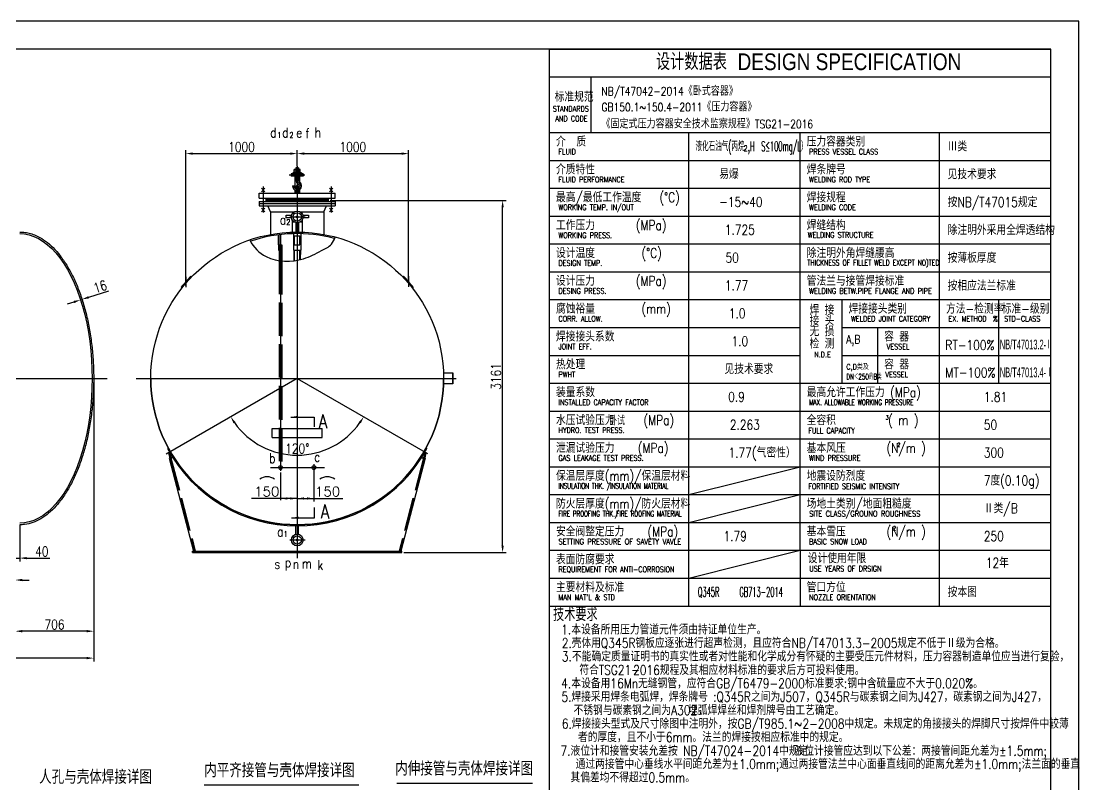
# Model space of a CAD drawing. Header units: millimetres. Extents: x -5725 to -4394, y 10788 to 11382.
# Drawn here: x -5263.6 to -4883.9, y 11108.2 to 11382.4 of the extents above; entities that cross this region are included whole.
import ezdxf
from ezdxf.lldxf.tags import DXFTag

# ---------------------------------------------------------------- set-up
doc = ezdxf.new("R2010")
doc.units = ezdxf.units.MM
doc.linetypes.add('ACAD_ISO02W100', pattern=[15, 12, -3])
doc.layers.get('0').update_dxf_attribs({"lineweight": 30})
for name, color, linetype in [('1', 2, 'Continuous'), ('2', 3, 'D-1'), ('5', 5, 'ACAD_ISO02W100'), ('细实线层', 2, 'Continuous')]:
    doc.layers.add(name, color=color, linetype=linetype)
doc.styles.add('HZ', font='hztxt_e.shx', dxfattribs={"width": 0.95, "bigfont": 'HZTXT.SHX'})
doc.styles.add('HZTXT', font='simplex.shx', dxfattribs={"width": 0.8, "bigfont": 'HZTXT.SHX'})
doc.styles.get("Standard").update_dxf_attribs({"font": 'txt.shx', "bigfont": 'hztxt.shx'})
doc.styles.add('设备室字体', font='simplex.shx', dxfattribs={"width": 0.8, "bigfont": 'HZTXT.SHX'})
tags = doc.linetypes.add('D-1', pattern=[34, 30, -1.5, 1, -1.5]).pattern_tags.tags
tags[10:11] = [DXFTag(74, 4), DXFTag(75, 0), DXFTag(340, '0'), DXFTag(46, 1.0), DXFTag(50, 0.0), DXFTag(44, 0.0), DXFTag(45, 0.0)]
tags[8:9] = [DXFTag(74, 4), DXFTag(75, 0), DXFTag(340, '0'), DXFTag(46, 1.0), DXFTag(50, 0.0), DXFTag(44, 0.0), DXFTag(45, 0.0)]
tags[6:7] = [DXFTag(74, 4), DXFTag(75, 0), DXFTag(340, '0'), DXFTag(46, 1.0), DXFTag(50, 0.0), DXFTag(44, 0.0), DXFTag(45, 0.0)]
tags[4:5] = [DXFTag(74, 4), DXFTag(75, 0), DXFTag(340, '0'), DXFTag(46, 1.0), DXFTag(50, 0.0), DXFTag(44, 0.0), DXFTag(45, 0.0)]
doc.dimstyles.new('ISO-25', dxfattribs={"dimtxt": 3.5, "dimasz": 2.5, "dimexe": 1.25, "dimexo": 0.625, "dimtad": 1, "dimlfac": 15, "dimtxsty": 'Standard', "dimcen": 2.5, "dimadec": 0, "dimazin": 0, "dimtfac": 1, "dimtmove": 0, "dimatfit": 3, "dimfxl": 1.25, "dimarcsym": 0})
doc.dimstyles.new('ISO-26', dxfattribs={"dimtxt": 3.5, "dimasz": 2.5, "dimexe": 1.25, "dimexo": 0.625, "dimtad": 1, "dimlfac": 20, "dimtxsty": 'Standard', "dimcen": 2.5, "dimadec": 0, "dimazin": 0, "dimtfac": 1, "dimtmove": 0, "dimatfit": 3, "dimfxl": 1.25, "dimarcsym": 0})

# ---------------------------------------------------------------- blocks, each defined once
blk = doc.blocks.new('*D132')
at = {"layer": '1', "color": 0, "lineweight": -2}
for p, q in [((-5265.73, 11200.98), (-5265.73, 11180.52)), ((-5271.73, 11194.98), (-5271.73, 11180.52)), ((-5274.23, 11181.77), (-5284.65, 11181.77)), ((-5265.73, 11181.77), (-5271.73, 11181.77)), ((-5263.23, 11181.77), (-5260.73, 11181.77))]:
    blk.add_line(p, q, dxfattribs=at)
at = {"layer": '1', "color": 0}
for points in [[(-5274.23, 11182.19), (-5274.23, 11181.35), (-5271.73, 11181.77)], [(-5263.23, 11182.19), (-5263.23, 11181.35), (-5265.73, 11181.77)]]:
    blk.add_solid(points, dxfattribs=at)
at = {"layer": 'DEFPOINTS', "color": 0}
for p in [(-5265.73, 11201.6), (-5271.73, 11195.6), (-5271.73, 11181.77)]:
    blk.add_point(p, dxfattribs=at)
at = {"layer": '1', "color": 0, "insert": (-5280.69, 11184.15), "char_height": 3.5, "attachment_point": 5, "style": 'HZTXT'}
blk.add_mtext('150', dxfattribs=at)
blk = doc.blocks.new('*D136')
at = {"layer": '1', "color": 0, "lineweight": -2}
for p, q in [((-5265.73, 11253.54), (-5265.73, 11162.15)), ((-5237.57, 11253.54), (-5237.57, 11162.15)), ((-5240.07, 11163.4), (-5263.23, 11163.4))]:
    blk.add_line(p, q, dxfattribs=at)
at = {"layer": '1', "color": 0}
for points in [[(-5263.23, 11163.82), (-5263.23, 11162.99), (-5265.73, 11163.4)], [(-5240.07, 11163.82), (-5240.07, 11162.99), (-5237.57, 11163.4)]]:
    blk.add_solid(points, dxfattribs=at)
at = {"layer": 'DEFPOINTS', "color": 0}
for p in [(-5265.73, 11254.16), (-5237.57, 11254.16), (-5265.73, 11163.4)]:
    blk.add_point(p, dxfattribs=at)
at = {"layer": '1', "color": 0, "insert": (-5251.65, 11165.78), "char_height": 3.5, "attachment_point": 5, "style": 'HZTXT'}
blk.add_mtext('706', dxfattribs=at)
blk = doc.blocks.new('*D137')
at = {"layer": '1', "color": 0, "lineweight": -2}
for p, q in [((-5265.73, 11201.54), (-5265.73, 11188.39)), ((-5264.13, 11201.54), (-5264.13, 11188.39)), ((-5268.23, 11189.64), (-5270.73, 11189.64)), ((-5265.73, 11189.64), (-5264.13, 11189.64)), ((-5261.63, 11189.64), (-5253.35, 11189.64))]:
    blk.add_line(p, q, dxfattribs=at)
at = {"layer": '1', "color": 0}
for points in [[(-5268.23, 11190.05), (-5268.23, 11189.22), (-5265.73, 11189.64)], [(-5261.63, 11190.05), (-5261.63, 11189.22), (-5264.13, 11189.64)]]:
    blk.add_solid(points, dxfattribs=at)
at = {"layer": 'DEFPOINTS', "color": 0}
for p in [(-5265.73, 11202.16), (-5264.13, 11202.16), (-5264.13, 11189.64)]:
    blk.add_point(p, dxfattribs=at)
at = {"layer": '1', "color": 0, "insert": (-5256.24, 11192.01), "char_height": 3.5, "attachment_point": 5, "style": 'HZTXT'}
blk.add_mtext('40', dxfattribs=at)
blk = doc.blocks.new('*D139')
at = {"layer": '1', "color": 0, "lineweight": -2}
for p, q in [((-5237.57, 11253.54), (-5237.57, 11152.49)), ((-5637.73, 11193.44), (-5637.73, 11152.49)), ((-5240.07, 11153.74), (-5635.23, 11153.74))]:
    blk.add_line(p, q, dxfattribs=at)
at = {"layer": '1', "color": 0}
for points in [[(-5635.23, 11154.16), (-5635.23, 11153.32), (-5637.73, 11153.74)], [(-5240.07, 11154.16), (-5240.07, 11153.32), (-5237.57, 11153.74)]]:
    blk.add_solid(points, dxfattribs=at)
at = {"layer": 'DEFPOINTS', "color": 0}
for p in [(-5237.57, 11254.16), (-5637.73, 11194.06), (-5637.73, 11153.74)]:
    blk.add_point(p, dxfattribs=at)
at = {"layer": '1', "color": 0, "insert": (-5437.65, 11156.12), "char_height": 3.5, "attachment_point": 5, "style": 'HZTXT'}
blk.add_mtext('10006', dxfattribs=at)
blk = doc.blocks.new('*D141')
at = {"layer": '1', "color": 0, "lineweight": -2}
blk.add_arc((-5164.52, 11254.16), 27.56, 215.1995, 324.8005, dxfattribs=at)
at = {"layer": '1', "color": 0}
for points in [[(-5187.4, 11238.05), (-5186.69, 11238.5), (-5188.39, 11240.38)], [(-5142.36, 11238.5), (-5141.65, 11238.05), (-5140.66, 11240.38)]]:
    blk.add_solid(points, dxfattribs=at)
at = {"layer": 'DEFPOINTS', "color": 0}
for p in [(-5164.52, 11254.16), (-5164.52, 11254.16), (-5211.6, 11226.98), (-5173.95, 11228.26), (-5117.76, 11227.16)]:
    blk.add_point(p, dxfattribs=at)
at = {"layer": '1', "color": 0, "insert": (-5164.52, 11228.98), "char_height": 3.5, "attachment_point": 5, "style": 'HZTXT'}
blk.add_mtext('120%%d', dxfattribs=at)
blk = doc.blocks.new('*D144')
at = {"layer": '1', "color": 0, "lineweight": -2}
for p, q in [((-5239.38, 11283.3), (-5232.13, 11285.64)), ((-5244.67, 11281.59), (-5247.05, 11280.82)), ((-5242.29, 11282.36), (-5241.76, 11282.53)), ((-5242.1, 11281.76), (-5241.9, 11281.17)), ((-5241.56, 11281.93), (-5241.37, 11281.34))]:
    blk.add_line(p, q, dxfattribs=at)
at = {"layer": '1', "color": 0}
for points in [[(-5244.8, 11281.99), (-5244.54, 11281.19), (-5242.29, 11282.36)], [(-5239.5, 11283.69), (-5239.25, 11282.9), (-5241.76, 11282.53)]]:
    blk.add_solid(points, dxfattribs=at)
at = {"layer": 'DEFPOINTS', "color": 0}
for p in [(-5242.29, 11282.36), (-5241.76, 11282.53), (-5241.76, 11282.53)]:
    blk.add_point(p, dxfattribs=at)
at = {"layer": '1', "color": 0, "insert": (-5235.29, 11287.11), "char_height": 3.5, "attachment_point": 5, "rotation": 17.8831, "style": 'HZTXT'}
blk.add_mtext('16', dxfattribs=at)
blk = doc.blocks.new('*D148')
at = {"layer": '1', "color": 0, "lineweight": -2}
for p, q in [((-5204.52, 11287.54), (-5204.52, 11336.13)), ((-5202.02, 11334.88), (-5167.02, 11334.88)), ((-5164.52, 11330.41), (-5164.52, 11336.13))]:
    blk.add_line(p, q, dxfattribs=at)
at = {"layer": '1', "color": 0}
for points in [[(-5202.02, 11335.3), (-5202.02, 11334.47), (-5204.52, 11334.88)], [(-5167.02, 11335.3), (-5167.02, 11334.47), (-5164.52, 11334.88)]]:
    blk.add_solid(points, dxfattribs=at)
at = {"layer": 'DEFPOINTS', "color": 0}
for p in [(-5164.52, 11334.88), (-5164.52, 11329.79), (-5204.52, 11286.92)]:
    blk.add_point(p, dxfattribs=at)
at = {"layer": '1', "color": 0, "insert": (-5184.52, 11337.26), "char_height": 3.5, "attachment_point": 5, "style": 'HZTXT'}
blk.add_mtext('1000', dxfattribs=at)
blk = doc.blocks.new('*D149')
at = {"layer": '1', "color": 0, "lineweight": -2}
for p, q in [((-5164.52, 11330.41), (-5164.52, 11336.13)), ((-5162.02, 11334.88), (-5127.02, 11334.88)), ((-5124.52, 11289.59), (-5124.52, 11336.13))]:
    blk.add_line(p, q, dxfattribs=at)
at = {"layer": '1', "color": 0}
for points in [[(-5162.02, 11335.3), (-5162.02, 11334.47), (-5164.52, 11334.88)], [(-5127.02, 11335.3), (-5127.02, 11334.47), (-5124.52, 11334.88)]]:
    blk.add_solid(points, dxfattribs=at)
at = {"layer": 'DEFPOINTS', "color": 0}
for p in [(-5124.52, 11334.88), (-5164.52, 11329.79), (-5124.52, 11288.97)]:
    blk.add_point(p, dxfattribs=at)
at = {"layer": '1', "color": 0, "insert": (-5144.52, 11337.26), "char_height": 3.5, "attachment_point": 5, "style": 'HZTXT'}
blk.add_mtext('1000', dxfattribs=at)
blk = doc.blocks.new('*D150')
at = {"layer": '1', "color": 0, "lineweight": -2}
for p, q in [((-5152.72, 11318.07), (-5089.53, 11318.07)), ((-5090.78, 11194.1), (-5090.78, 11315.57)), ((-5126.3, 11191.6), (-5089.53, 11191.6))]:
    blk.add_line(p, q, dxfattribs=at)
at = {"layer": '1', "color": 0}
for points in [[(-5091.2, 11315.57), (-5090.37, 11315.57), (-5090.78, 11318.07)], [(-5091.2, 11194.1), (-5090.37, 11194.1), (-5090.78, 11191.6)]]:
    blk.add_solid(points, dxfattribs=at)
at = {"layer": 'DEFPOINTS', "color": 0}
for p in [(-5153.34, 11318.07), (-5090.78, 11318.07), (-5126.92, 11191.6)]:
    blk.add_point(p, dxfattribs=at)
at = {"layer": '1', "color": 0, "insert": (-5093.16, 11254.83), "char_height": 3.5, "attachment_point": 5, "rotation": 90, "style": 'HZTXT'}
blk.add_mtext('3161', dxfattribs=at)

msp = doc.modelspace()

# ---------------------------------------------------------------- linework, layer by layer
for p, q in [((-4893.94305, 11372.43691), (-5699.94305, 11372.43691)), ((-5073.94305, 11056.43691), (-5073.94305, 11372.43691)), ((-5073.94305, 11372.43691), (-4893.94305, 11372.43691)), ((-5073.94305, 11322.43691), (-5073.94305, 11372.43691)), ((-4893.94305, 10798.43691), (-4893.94305, 11372.43691)), ((-4893.94305, 11322.43691), (-4893.94305, 11372.43691)), ((-5164.04496, 11329.78718), (-5165.00496, 11329.78718)), ((-5165.00496, 11329.78718), (-5165.00496, 11327.98718)), ((-5164.04496, 11329.78718), (-5164.04496, 11327.98718)), ((-5166.70465, 11327.58718), (-5166.70465, 11326.78718)), ((-5162.34526, 11327.58718), (-5166.70465, 11327.58718)), ((-5162.34526, 11326.78718), (-5166.70465, 11326.78718)), ((-5166.04789, 11327.98718), (-5166.04789, 11327.58718)), ((-5163.00202, 11327.98718), (-5166.04789, 11327.98718)), ((-5163.43292, 11329.18718), (-5165.61699, 11329.18718)), ((-5165.61699, 11327.98718), (-5165.61699, 11329.18718)), ((-5163.43292, 11328.58718), (-5165.61699, 11328.58718)), ((-5165.32296, 11326.78718), (-5165.32296, 11323.33288)), ((-5165.00496, 11326.78718), (-5165.00496, 11325.36677)), ((-5165.00496, 11325.8033), (-5164.04496, 11325.8033)), ((-5164.04496, 11326.78718), (-5164.04496, 11325.27406)), ((-5163.72696, 11326.78718), (-5163.72696, 11324.7653)), ((-5163.43292, 11327.98718), (-5163.43292, 11329.18718)), ((-5163.00202, 11327.98718), (-5163.00202, 11327.58718)), ((-5162.34526, 11327.58718), (-5162.34526, 11326.78718)), ((-5177.36175, 11322.43311), (-5176.08896, 11321.16032)), ((-5177.36175, 11321.16032), (-5176.08896, 11322.43311)), ((-5166.24719, 11323.33288), (-5165.30519, 11323.33288)), ((-5164.92096, 11323.01228), (-5164.92096, 11320.62718)), ((-5164.12896, 11323.01228), (-5164.12896, 11320.62718)), ((-5163.72696, 11321.90045), (-5163.72696, 11320.62718)), ((-5152.96095, 11321.16032), (-5151.68816, 11322.43311)), ((-5152.96095, 11322.43311), (-5151.68816, 11321.16032)), ((-5073.94305, 11202.43691), (-5073.94305, 11322.43691)), ((-4893.94305, 11202.43691), (-4893.94305, 11322.43691)), ((-5178.12536, 11320.62718), (-5150.92456, 11320.62718)), ((-5178.12536, 11318.86717), (-5178.12536, 11320.62718)), ((-5178.12536, 11318.86717), (-5150.92456, 11318.86717)), ((-5175.70671, 11317.66717), (-5175.70671, 11318.86717)), ((-5175.70671, 11318.46717), (-5153.3432, 11318.46717)), ((-5175.70671, 11318.06717), (-5153.3432, 11318.06717)), ((-5165.32296, 11321.84038), (-5165.32296, 11320.62718)), ((-5153.3432, 11317.66717), (-5153.3432, 11318.86717)), ((-5150.92456, 11318.86717), (-5150.92456, 11320.62718)), ((-5178.12536, 11317.66717), (-5150.92456, 11317.66717)), ((-5178.12536, 11317.66717), (-5178.12536, 11316.14717)), ((-5178.12536, 11316.94717), (-5150.92456, 11316.94717)), ((-5178.12536, 11316.14717), (-5164.52496, 11316.14717)), ((-5177.36175, 11315.27137), (-5176.08896, 11313.99858)), ((-5177.36175, 11313.99858), (-5176.08896, 11315.27137)), ((-5174.12536, 11313.94717), (-5175.03533, 11316.14717)), ((-5164.52496, 11316.14717), (-5150.92456, 11316.14717)), ((-5154.92456, 11313.94717), (-5154.01459, 11316.14717)), ((-5152.96095, 11315.27137), (-5151.68816, 11313.99858)), ((-5152.96095, 11313.99858), (-5151.68816, 11315.27137)), ((-5150.92456, 11317.66717), (-5150.92456, 11316.14717)), ((-5174.12536, 11313.94717), (-5174.12536, 11305.83679)), ((-5174.12536, 11313.94717), (-5165.62932, 11313.94717)), ((-5168.52496, 11312.72101), (-5166.54891, 11312.72101)), ((-5168.52496, 11311.76101), (-5168.52496, 11312.72101)), ((-5166.58651, 11311.76101), (-5168.52496, 11311.76101)), ((-5166.30496, 11310.88101), (-5166.62496, 11311.76101)), ((-5166.30496, 11310.88101), (-5166.18977, 11310.88101)), ((-5166.30496, 11310.88101), (-5166.30496, 11306.69086)), ((-5163.42059, 11313.94717), (-5154.92456, 11313.94717)), ((-5162.86014, 11310.88101), (-5162.74496, 11310.88101)), ((-5162.74496, 11310.88101), (-5162.42496, 11311.76101)), ((-5162.74496, 11310.88101), (-5162.74496, 11306.69086)), ((-5162.501, 11312.72101), (-5160.52496, 11312.72101)), ((-5160.52496, 11311.76101), (-5162.4634, 11311.76101)), ((-5160.52496, 11312.72101), (-5160.52496, 11311.76101)), ((-5154.92456, 11313.94717), (-5154.92456, 11305.83679)), ((-5166.30496, 11310.40101), (-5165.67056, 11310.40101)), ((-5165.02496, 11310.1214), (-5165.02496, 11306.71863)), ((-5164.02496, 11310.1214), (-5164.02496, 11306.71863)), ((-5163.37936, 11310.40101), (-5162.74496, 11310.40101)), ((-5171.18496, 11302.16101), (-5171.18496, 11305.73275)), ((-5171.02496, 11302.16101), (-5171.02496, 11305.75316)), ((-5170.38496, 11302.16101), (-5170.38496, 11305.82977)), ((-5166.06547, 11306.1483), (-5166.06547, 11306.14636)), ((-5165.88496, 11306.14322), (-5165.88496, 11300.16101)), ((-5165.52496, 11305.36101), (-5163.52496, 11305.36101)), ((-5165.52496, 11302.16101), (-5165.52496, 11305.36101)), ((-5163.52496, 11302.16101), (-5163.52496, 11305.36101)), ((-5163.16496, 11306.14322), (-5163.16496, 11300.16101)), ((-5171.18496, 11302.16101), (-5171.18496, 11300.16101)), ((-5171.18496, 11300.16101), (-5171.02496, 11300.16101)), ((-5171.02496, 11302.16101), (-5171.02496, 11296.46275)), ((-5171.02496, 11302.16101), (-5170.02496, 11302.16101)), ((-5170.02496, 11302.16101), (-5170.02496, 11296.32813)), ((-5165.88496, 11300.16101), (-5163.16496, 11300.16101)), ((-5165.66496, 11296.3805), (-5165.66496, 11300.16101)), ((-5165.52496, 11302.16101), (-5163.52496, 11302.16101)), ((-5165.52496, 11302.16101), (-5163.52496, 11302.16101)), ((-5165.46496, 11296.40698), (-5165.46496, 11300.16101)), ((-5163.58496, 11296.76028), (-5163.58496, 11300.16101)), ((-5163.38496, 11300.16101), (-5163.38496, 11298.65097)), ((-5163.38496, 11296.80922), (-5163.38496, 11300.16101)), ((-5202.69774, 11290.87069), (-5202.40942, 11290.59342)), ((-5126.35217, 11290.87069), (-5126.64049, 11290.59342)), ((-5206.17635, 11286.87069), (-5205.86176, 11286.62363)), ((-5122.87356, 11286.87069), (-5123.18815, 11286.62363)), ((-5112.00302, 11256.16101), (-5108.64302, 11256.16101)), ((-5108.80302, 11256.16101), (-5108.80302, 11252.16101)), ((-5108.64302, 11256.16101), (-5108.64302, 11252.16101)), ((-5108.64302, 11252.16101), (-5112.00302, 11252.16101)), ((-5173.52496, 11232.95316), (-5173.52496, 11236.16101)), ((-5173.52496, 11236.16101), (-5155.52496, 11236.16101)), ((-5155.52496, 11232.95316), (-5155.52496, 11236.16101)), ((-5173.52496, 11232.95316), (-5155.52496, 11232.95316)), ((-5210.75514, 11229.15454), (-5211.10697, 11228.96423)), ((-5210.74889, 11227.47361), (-5210.38966, 11227.68101)), ((-5210.74889, 11227.47361), (-5210.2803, 11225.68101)), ((-5210.38966, 11227.68101), (-5209.86686, 11225.68101)), ((-5118.66025, 11227.68101), (-5119.18305, 11225.68101)), ((-5118.30102, 11227.47361), (-5118.76961, 11225.68101)), ((-5118.66025, 11227.68101), (-5118.30102, 11227.47361)), ((-5118.29477, 11229.15454), (-5117.94294, 11228.96423)), ((-5210.2803, 11225.68101), (-5210.44419, 11225.51713)), ((-5210.44419, 11225.51713), (-5201.72496, 11192.16101)), ((-5209.17528, 11225.68101), (-5210.2803, 11225.68101)), ((-5118.60573, 11225.51713), (-5127.32496, 11192.16101)), ((-5119.87463, 11225.68101), (-5118.76961, 11225.68101)), ((-5118.76961, 11225.68101), (-5118.60573, 11225.51713)), ((-5165.02496, 11198.20062), (-5165.02496, 11201.20337)), ((-5164.02496, 11198.20062), (-5164.02496, 11201.20337)), ((-4893.94305, 11142.27911), (-4893.94305, 11202.43691)), ((-5202.12496, 11192.16101), (-5126.92496, 11192.16101)), ((-5202.12496, 11191.60101), (-5202.12496, 11192.16101)), ((-5202.12496, 11191.60101), (-5126.92496, 11191.60101)), ((-5126.92496, 11191.60101), (-5126.92496, 11192.16101)), ((-5073.94305, 11172.43691), (-4893.94305, 11172.43691))]:
    msp.add_line(p, q)
for centre, radius in [((-5164.52496, 11312.16101), 2.1), ((-5164.52496, 11312.16101), 0.3), ((-5164.52496, 11254.16101), 52.56), ((-5170.52496, 11222.16101), 0.7), ((-5158.52496, 11222.16101), 0.7), ((-5164.52496, 11196.16101), 2.1), ((-5164.52496, 11196.16101), 0.3)]:
    msp.add_circle(centre, radius)
for centre, radius, start, end in [((-5164.58, 11323.33288), 1.66719, 180, 258.1992493), ((-5164.586, 11323.33288), 0.71919, 180, 242.2418975), ((-5163.33777, 11325.36677), 1.66719, 180, 238.4618397), ((-5164.52496, 11323.01228), 0.396, 0, 180), ((-5164.586, 11323.33288), 0.71919, 309.4570996, 58.4618397), ((-5164.58, 11323.33288), 1.66719, 285.6965307, 58.4618397), ((-5163.33177, 11325.36677), 0.71919, 180, 238.4618397), ((-5164.52496, 11254.16101), 52, 75.0120887, 108.7975483), ((-5164.52496, 11254.16101), 52.96, 136.1193429, 141.8567419), ((-5164.52496, 11254.16101), 52.96, 38.1432581, 43.8806571), ((-5164.52496, 11254.16101), 52.96, 208.4094984, 331.5905016)]:
    msp.add_arc(centre, radius, start, end)
at = {"extrusion": (0, 0, -1)}
msp.add_ellipse((-5264.13441, 11254.16101), major_axis=(0, 52), ratio=0.5, start_param=0, end_param=3.141592654, dxfattribs=at)
msp.add_open_spline([(-5264.13441, 11306.72101), (-5263.48941, 11306.72101), (-5262.84441, 11306.67495), (-5261.55888, 11306.49119), (-5260.91835, 11306.3535), (-5259.64592, 11305.98787), (-5259.01401, 11305.75993), (-5257.42282, 11305.06814), (-5256.47205, 11304.54338), (-5254.6111, 11303.29291), (-5253.70087, 11302.56721), (-5251.93056, 11300.92536), (-5251.07045, 11300.00919), (-5249.40914, 11297.99813), (-5248.60794, 11296.90324), (-5247.0728, 11294.54801), (-5246.33886, 11293.28769), (-5244.94613, 11290.61661), (-5244.28733, 11289.20587), (-5243.05213, 11286.2507), (-5242.47574, 11284.70627), (-5241.41181, 11281.50206), (-5240.92429, 11279.84228), (-5240.04368, 11276.42709), (-5239.6506, 11274.67169), (-5238.96338, 11271.08618), (-5238.66925, 11269.25608), (-5238.18337, 11265.54301), (-5237.99161, 11263.66005), (-5237.71269, 11259.86376), (-5237.62553, 11257.95045), (-5237.55683, 11254.11633), (-5237.57528, 11252.19553), (-5237.7176, 11248.36942), (-5237.84146, 11246.46412), (-5238.19313, 11242.69177), (-5238.42095, 11240.82474), (-5238.97789, 11237.15124), (-5239.30701, 11235.34478), (-5240.06277, 11231.81398), (-5240.48939, 11230.08964), (-5241.43526, 11226.74362), (-5241.95449, 11225.12194), (-5243.07967, 11222.00049), (-5243.68562, 11220.50074), (-5244.97746, 11217.64094), (-5245.66335, 11216.2809), (-5247.10759, 11213.71667), (-5247.86593, 11212.51249), (-5249.44702, 11210.27439), (-5250.26976, 11209.24047), (-5251.97112, 11207.35563), (-5252.84975, 11206.5047), (-5254.65389, 11204.99711), (-5255.57941, 11204.34044), (-5257.46731, 11203.23138), (-5258.42972, 11202.77902), (-5260.37933, 11202.08712), (-5261.36654, 11201.84765), (-5262.94946, 11201.63987), (-5263.54193, 11201.60101), (-5264.13441, 11201.60101)], degree=3, knots=[0, 0, 0, 0, 0.071349835, 0.071349835, 0.14269967, 0.14269967, 0.214049505, 0.214049505, 0.324126576, 0.324126576, 0.434203648, 0.434203648, 0.544280719, 0.544280719, 0.65435779, 0.65435779, 0.764434861, 0.764434861, 0.874511932, 0.874511932, 0.984589003, 0.984589003, 1.094666074, 1.094666074, 1.204743145, 1.204743145, 1.314820216, 1.314820216, 1.424897288, 1.424897288, 1.534974359, 1.534974359, 1.64505143, 1.64505143, 1.755128501, 1.755128501, 1.865205572, 1.865205572, 1.975282643, 1.975282643, 2.085359714, 2.085359714, 2.195436785, 2.195436785, 2.305513856, 2.305513856, 2.415590928, 2.415590928, 2.525667999, 2.525667999, 2.63574507, 2.63574507, 2.745822141, 2.745822141, 2.855899212, 2.855899212, 2.965976283, 2.965976283, 3.076053354, 3.076053354, 3.141592654, 3.141592654, 3.141592654, 3.141592654])
at = {"layer": '1'}
for p, q in [((-5073.94305, 11362.43691), (-4893.94305, 11362.43691)), ((-5058.94305, 11342.43691), (-5058.94305, 11362.43691)), ((-5073.94305, 11342.43691), (-4893.94305, 11342.43691)), ((-5023.94305, 11172.43691), (-5023.94305, 11342.43691)), ((-4983.94305, 11192.43691), (-4983.94305, 11342.43691)), ((-4933.94305, 11172.43691), (-4933.94305, 11342.43691)), ((-5164.76496, 11329.78718), (-5164.76496, 11329.18718)), ((-5164.28496, 11329.78718), (-5164.28496, 11329.18718)), ((-5073.94305, 11332.43691), (-4893.94305, 11332.43691)), ((-5164.76496, 11326.78718), (-5164.76496, 11325.8033)), ((-5164.28496, 11326.78718), (-5164.28496, 11325.8033)), ((-5073.94305, 11322.43691), (-4893.94305, 11322.43691)), ((-5165.43752, 11313.07357), (-5165.70119, 11313.33724)), ((-5165.43752, 11311.24845), (-5165.70119, 11310.98478)), ((-5163.61239, 11313.07357), (-5163.34872, 11313.33724)), ((-5163.61239, 11311.24845), (-5163.34872, 11310.98478)), ((-5073.94305, 11312.43691), (-4893.94305, 11312.43691)), ((-5073.94305, 11302.43691), (-4893.94305, 11302.43691)), ((-5073.94305, 11292.43691), (-4893.94305, 11292.43691)), ((-5073.94305, 11282.43691), (-4893.94305, 11282.43691)), ((-4968.94305, 11252.43691), (-4968.94305, 11282.43691)), ((-4912.698, 11252.43691), (-4912.698, 11282.43691)), ((-5073.94305, 11272.43691), (-4983.94305, 11272.43691)), ((-4968.94305, 11272.43691), (-4893.94305, 11272.43691)), ((-4956.05418, 11252.43691), (-4956.05418, 11272.43691)), ((-5073.94305, 11262.43691), (-4983.94305, 11262.43691)), ((-4968.94305, 11262.43691), (-4893.94305, 11262.43691)), ((-5164.52496, 11254.16101), (-5211.59823, 11226.98324)), ((-5164.52496, 11254.16101), (-5117.76355, 11227.1633)), ((-5073.94305, 11252.43691), (-4983.94305, 11252.43691)), ((-4983.94305, 11252.43691), (-4893.94305, 11252.43691)), ((-5073.94305, 11242.43691), (-4893.94305, 11242.43691)), ((-5073.94305, 11232.43691), (-4983.94305, 11232.43691)), ((-4983.94305, 11232.43691), (-4893.94305, 11232.43691)), ((-5170.52496, 11220.33407), (-5170.52496, 11210.43275)), ((-5164.52496, 11220.33407), (-5164.52496, 11213.99482)), ((-5158.52496, 11220.95907), (-5158.52496, 11209.93501)), ((-5073.94305, 11222.43691), (-4893.94305, 11222.43691)), ((-5073.94305, 11222.43691), (-4968.94305, 11222.43691)), ((-5023.94305, 11212.43691), (-4983.94305, 11222.43691)), ((-5073.94305, 11212.43691), (-4893.94305, 11212.43691)), ((-5023.94305, 11202.43691), (-4983.94305, 11212.43691)), ((-5170.52496, 11211.05329), (-5180.94162, 11211.05329)), ((-5164.52496, 11211.05329), (-5170.52496, 11211.05329)), ((-5164.52496, 11211.05329), (-5158.52496, 11211.05329)), ((-5158.52496, 11211.05329), (-5148.10829, 11211.05329)), ((-5073.94305, 11202.43691), (-4893.94305, 11202.43691)), ((-5073.94305, 11202.43691), (-4893.94305, 11202.43691)), ((-5165.43752, 11197.07357), (-5165.70119, 11197.33724)), ((-5163.61239, 11197.07357), (-5163.34872, 11197.33724)), ((-5165.43752, 11195.24845), (-5165.70119, 11194.98478)), ((-5163.61239, 11195.24845), (-5163.34872, 11194.98478)), ((-5073.94305, 11192.43691), (-4893.94305, 11192.43691)), ((-5023.94305, 11182.43691), (-4983.94305, 11192.43691)), ((-4983.94305, 11192.43691), (-4983.94305, 11172.43691)), ((-5073.94305, 11182.43691), (-4893.94305, 11182.43691))]:
    msp.add_line(p, q, dxfattribs=at)
for points in [[(-5197.90375, 11108.25681), (-5142.3947, 11108.25681)], [(-5128.71214, 11108.88469), (-5080.06946, 11108.88469)]]:
    msp.add_lwpolyline(points, dxfattribs=at)
for centre, radius, start, end in [((-5164.52496, 11254.16101), 52.56, 180, 0), ((-5175.3375, 11214.55096), 4.3017, 51.9380712, 128.0619288), ((-5153.71242, 11214.55096), 4.3017, 51.9380712, 128.0619288)]:
    msp.add_arc(centre, radius, start, end, dxfattribs=at)
msp.add_open_spline([(-5181.52045, 11303.89738), (-5180.28589, 11301.09813), (-5174.49702, 11295.95448), (-5164.05472, 11295.69422), (-5156.79776, 11299.55116), (-5152.24519, 11301.77212), (-5151.18442, 11303.96254), (-5150.90215, 11304.9249)], degree=3, knots=[63.100226047, 63.100226047, 63.100226047, 63.100226047, 276.780255066, 637.005681002, 819.693837762, 925.092837109, 997.813421232, 997.813421232, 997.813421232, 997.813421232], dxfattribs=at)
for points in [[(-5168.02496, 11211.46996), (-5168.02496, 11210.63662), (-5170.52496, 11211.05329)], [(-5167.02496, 11211.46996), (-5167.02496, 11210.63662), (-5164.52496, 11211.05329)], [(-5162.02496, 11211.46996), (-5162.02496, 11210.63662), (-5164.52496, 11211.05329)], [(-5161.02496, 11211.46996), (-5161.02496, 11210.63662), (-5158.52496, 11211.05329)]]:
    msp.add_solid(points, dxfattribs=at)
at = {"layer": '2'}
for p, q in [((-5164.52496, 11330.33923), (-5164.52496, 11189.6089)), ((-5161.77192, 11327.18718), (-5167.38178, 11327.18718)), ((-5176.72536, 11323.09294), (-5176.72536, 11313.78534)), ((-5164.52496, 11322.79466), (-5164.52496, 11322.62166)), ((-5152.32456, 11323.09294), (-5152.32456, 11313.78534)), ((-5167.15112, 11312.16101), (-5161.62389, 11312.16101)), ((-5170.52496, 11302.59366), (-5170.52496, 11223.3558)), ((-5204.52496, 11290.65981), (-5204.52496, 11286.91942)), ((-5124.52496, 11290.92825), (-5124.52496, 11287.0059)), ((-5639.76996, 11254.16101), (-5232.77596, 11254.16101)), ((-5222.31886, 11254.16101), (-5107.47817, 11254.16101)), ((-5170.52496, 11223.3558), (-5170.52496, 11220.95907)), ((-5158.52496, 11223.3558), (-5158.52496, 11220.95907)), ((-5174.14225, 11222.16101), (-5154.73427, 11222.16101)), ((-5167.15112, 11196.16101), (-5161.62389, 11196.16101))]:
    msp.add_line(p, q, dxfattribs=at)
for centre in [(-5164.52496, 11312.16101), (-5164.52496, 11196.16101)]:
    msp.add_circle(centre, 1.5, dxfattribs=at)
for centre, start, end in [((-5164.58, 11323.33288), 180, 253.3962566), ((-5163.33177, 11325.36677), 180, 238.4618397), ((-5164.58, 11323.33288), 292.2108607, 58.4618397)]:
    msp.add_arc(centre, 1.19319, start, end, dxfattribs=at)
at = {"layer": '5'}
for p, q in [((-5171.02496, 11296.46275), (-5171.02496, 11222.65091)), ((-5170.02496, 11296.32813), (-5170.02496, 11222.65091)), ((-5210.2803, 11225.68101), (-5201.51824, 11192.16101)), ((-5209.86686, 11225.68101), (-5201.1048, 11192.16101)), ((-5119.18305, 11225.68101), (-5127.94512, 11192.16101)), ((-5118.76961, 11225.68101), (-5127.53168, 11192.16101))]:
    msp.add_line(p, q, dxfattribs=at)
at = {"layer": '细实线层'}
for p, q in [((-4883.94305, 11382.43691), (-5724.94305, 11382.43691)), ((-4883.94305, 10788.43691), (-4883.94305, 11382.43691))]:
    msp.add_line(p, q, dxfattribs=at)

# ---------------------------------------------------------------- texts
at = {"layer": '1'}
for s, height, style, width, p in [('设计数据表  DESIGN SPECIFICATION', 6, 'HZ', 0.85, (-5035.75086, 11364.85477)), ('标准规范', 3.5, 'HZTXT', 0.8, (-5072.11794, 11353.48646)), ('NB/T47042-2014《卧式容器》', 3, 'HZTXT', 0.8, (-5055.30156, 11355.76689)), ('GB150.1~150.4-2011《压力容器》', 3, 'HZTXT', 0.8, (-5055.30156, 11350.07024)), ('STANDARDS', 2, 'HZTXT', 0.7, (-5072.79761, 11349.95511)), ('AND CODE', 2, 'HZTXT', 0.8, (-5071.85611, 11346.44366)), ('《固定式压力容器安全技术监察规程》TSG21-2016', 3, 'HZTXT', 0.8, (-5055.30156, 11343.97488)), ('d', 3.5, 'HZTXT', 0.8, (-5174.28084, 11340.6886)), ('1', 2, 'HZTXT', 0.8, (-5171.72939, 11340.56234)), ('d', 3.5, 'HZTXT', 0.8, (-5169.871, 11340.6886)), ('2', 2, 'HZTXT', 0.8, (-5167.31955, 11340.56234)), ('e', 3.5, 'HZTXT', 0.8, (-5164.85794, 11340.66176)), ('f', 3.5, 'HZTXT', 0.8, (-5161.49143, 11340.43793)), ('h', 3.5, 'HZTXT', 0.8, (-5158.25926, 11340.69502)), ('介  质', 3.5, 'HZTXT', 0.8, (-5071.63051, 11337.4241)), ('压力容器类别', 3.5, 'HZTXT', 0.8, (-4981.63051, 11337.4241)), ('液化石油气(丙烷 ,H  S≤100mg/L）', 3.5, 'HZTXT', 0.5, (-5021.55379, 11335.76866)), ('2', 2, 'HZTXT', 0.8, (-5004.28966, 11335.74619)), ('Ⅲ类', 3.5, 'HZTXT', 0.8, (-4931.04247, 11335.69675)), ('FLUID', 2, 'HZTXT', 0.8, (-5070.7387, 11334.57159)), ('PRESS VESSEL CLASS', 2, 'HZTXT', 0.8, (-4980.7387, 11334.57159)), ('介质特性', 3.5, 'HZTXT', 0.8, (-5071.63051, 11327.4241)), ('易爆', 3.5, 'HZTXT', 0.8, (-5013.05607, 11325.76866)), ('焊条牌号', 3.5, 'HZTXT', 0.8, (-4981.63051, 11327.4241)), ('见技术要求', 3.5, 'HZTXT', 0.8, (-4931.04247, 11325.69675)), ('FLUID PERFORMANCE', 2, 'HZTXT', 0.8, (-5070.7387, 11324.57159)), ('WELDING ROD TYPE', 2, 'HZTXT', 0.8, (-4980.7387, 11324.57159)), ('最高/最低工作温度   (%%DC)', 3.5, 'HZTXT', 0.8, (-5071.63051, 11317.4241)), ('-15~40', 3.5, 'HZTXT', 0.8, (-5013.05607, 11315.76866)), ('焊接规程', 3.5, 'HZTXT', 0.8, (-4981.63051, 11317.4241)), ('按NB/T47015规定', 3.5, 'HZTXT', 0.8, (-4931.04247, 11315.69675)), ('WORKING TEMP. IN/OUT', 2, 'HZTXT', 0.8, (-5070.7387, 11314.57159)), ('WELDING CODE', 2, 'HZTXT', 0.8, (-4980.7387, 11314.57159)), ('a', 3.5, 'HZTXT', 0.8, (-5170.75636, 11309.39689)), ('2', 2, 'HZTXT', 0.8, (-5168.43196, 11309.27063)), ('工作压力       (MPa)', 3.5, 'HZTXT', 0.8, (-5071.63051, 11307.4241)), ('焊缝结构', 3.5, 'HZTXT', 0.8, (-4981.63051, 11307.4241)), ('1.725', 3.5, 'HZTXT', 0.8, (-5011.04357, 11305.76866)), ('WELDING STRUCTURE', 2, 'HZTXT', 0.8, (-4981.23607, 11304.6958)), ('除注明外采用全焊透结构', 3.5, 'HZTXT', 0.8, (-4931.04247, 11305.69675)), ('WORKING PRESS.', 2, 'HZTXT', 0.8, (-5070.7387, 11304.57159)), ('设计温度        (%%DC)', 3.5, 'HZTXT', 0.8, (-5071.63051, 11297.4241)), ('50', 3.5, 'HZTXT', 0.8, (-5010.74161, 11295.76866)), ('除注明外角焊缝腰高', 3.5, 'HZTXT', 0.8, (-4981.63051, 11297.4241)), ('按薄板厚度', 3.5, 'HZTXT', 0.8, (-4931.04247, 11295.69675)), ('DESIGN TEMP.', 2, 'HZTXT', 0.8, (-5070.7387, 11294.57159)), ('THICKNESS OF FILLET WELD EXCEPT NO)TED', 2, 'HZTXT', 0.65, (-4981.36041, 11294.69579)), ('设计压力       (MPa)', 3.5, 'HZTXT', 0.8, (-5071.63051, 11287.4241)), ('1.77', 3.5, 'HZTXT', 0.8, (-5011.04357, 11285.76866)), ('管法兰与接管焊接标准', 3.5, 'HZTXT', 0.8, (-4981.63051, 11287.4241)), ('按相应法兰标准', 3.5, 'HZTXT', 0.8, (-4931.04247, 11285.69675)), ('DESING PRESS.', 2, 'HZTXT', 0.8, (-5070.7387, 11284.57159)), ('WELDING BETW.PIPE FLANGE AND PIPE', 2, 'HZTXT', 0.7, (-4980.7387, 11284.57159)), ('腐蚀裕量        (mm)', 3.5, 'HZTXT', 0.8, (-5071.63051, 11277.4241)), ('焊 接', 3.5, 'HZTXT', 0.8, (-4980.59877, 11276.98905)), ('焊接接头类别      ', 3.5, 'HZTXT', 0.8, (-4966.63051, 11277.4241)), ('方法-检测率', 3.5, 'HZTXT', 0.8, (-4931.63051, 11277.4241)), ('标准-级别', 3.5, 'HZTXT', 0.8, (-4911.63051, 11277.4241)), ('CORR. ALLOW.', 2, 'HZTXT', 0.8, (-5070.7387, 11274.57159)), ('1.0', 3.5, 'HZTXT', 0.8, (-5009.61899, 11275.76866)), ('接 头', 3.5, 'HZTXT', 0.8, (-4980.59877, 11273.07347)), ('WELDED JOINT CATEGORY', 2, 'HZTXT', 0.8, (-4965.7387, 11274.57159)), ('EX. METHOD  %', 2, 'HZTXT', 0.8, (-4930.7387, 11274.57159)), ('STD-CLASS', 2, 'HZTXT', 0.8, (-4910.7387, 11274.57159)), ('无 损', 3.5, 'HZTXT', 0.8, (-4980.59877, 11269.2884)), ('焊接接头系数        ', 3.5, 'HZTXT', 0.8, (-5071.63051, 11267.4241)), ('1.0', 3.5, 'HZTXT', 0.8, (-5008.67454, 11265.76866)), ('检 测', 3.5, 'HZTXT', 0.8, (-4980.59877, 11264.87743)), ('A,B', 3, 'HZTXT', 0.8, (-4967.39581, 11266.71336)), ('容 器', 3.5, 'HZTXT', 0.8, (-4953.8132, 11267.4177)), ('JOINT EFF.', 2, 'HZTXT', 0.8, (-5070.7387, 11264.57159)), ('VESSEL', 2, 'HZTXT', 0.8, (-4952.92138, 11264.56519)), ('RT-100%', 3.5, 'HZTXT', 0.8, (-4931.87547, 11264.36543)), ('NB/T47013.2-Ⅱ', 3.5, 'HZ', 0.5, (-4912.30829, 11264.58172)), ('热处理', 3.5, 'HZTXT', 0.8, (-5071.63051, 11257.4241)), ('N.D.E', 2, 'HZTXT', 0.8, (-4978.92909, 11261.74009)), ('N.D.E', 2, 'HZTXT', 0.8, (-4978.92909, 11261.74009)), ('容 器', 3.5, 'HZTXT', 0.8, (-4953.8132, 11257.4177)), ('见技术要求', 3.5, 'HZTXT', 0.8, (-5011.14367, 11255.76866)), ('C,D类及', 2, 'HZTXT', 0.8, (-4967.40853, 11257.33)), ('MT-100%', 3.5, 'HZTXT', 0.8, (-4931.87547, 11254.50629)), ('NB/T47013.4-Ⅰ', 3.5, 'HZ', 0.5, (-4912.30829, 11254.58172)), ('PWHT', 2, 'HZTXT', 0.8, (-5070.7387, 11254.57159)), ('DN＜250的B类', 2, 'HZTXT', 0.6, (-4967.40853, 11253.78613)), ('VESSEL', 2, 'HZTXT', 0.8, (-4953.42045, 11254.56519)), ('装量系数', 3.5, 'HZTXT', 0.8, (-5071.63051, 11247.4241)), ('最高允许工作压力 (MPa)', 3.5, 'HZTXT', 0.8, (-4981.63051, 11247.4241)), ('INSTALLED CAPACITY FACTOR', 2, 'HZTXT', 0.8, (-5070.7387, 11244.57159)), ('0.9', 3.5, 'HZTXT', 0.8, (-5009.87959, 11245.76866)), ('MAX. ALLOWABLE WORKING PRESSURE', 2, 'HZTXT', 0.6, (-4980.7387, 11244.57159)), ('1.81', 3.5, 'HZTXT', 0.8, (-4918.0572, 11245.76866)), ('A', 5, '设备室字体', 0.8, (-5156.82811, 11236.25356)), ('水压试验压力     (MPa)', 3.5, 'HZTXT', 0.8, (-5071.63051, 11237.4241)), ('卧试', 3, 'HZTXT', 0.7, (-5052.52376, 11237.37735)), ('2.263', 3.5, 'HZTXT', 0.8, (-5009.23775, 11235.76866)), ('全容积         ( m )', 3.5, 'HZTXT', 0.8, (-4981.63051, 11237.4241)), ('3', 1.5, 'HZTXT', 0.8, (-4953.32889, 11239.38002)), ('50', 3.5, 'HZTXT', 0.8, (-4918.0572, 11235.76866)), ('HYDRO. TEST PRESS.  ', 2, 'HZTXT', 0.8, (-5070.7387, 11234.57159)), ('FULL CAPACITY', 2, 'HZTXT', 0.8, (-4981.06488, 11234.40862)), ('泄漏试验压力    (MPa)', 3.5, 'HZTXT', 0.8, (-5071.63051, 11227.4241)), ('基本风压       (N/m )', 3.5, 'HZTXT', 0.8, (-4981.63051, 11227.4241)), ('2', 1.5, 'HZTXT', 0.8, (-4949.13398, 11229.57094)), ('b ', 3.5, 'HZTXT', 0.8, (-5174.57153, 11223.7689)), ('1.77(气密性）', 3.5, 'HZTXT', 0.8, (-5009.67205, 11225.76866)), ('300', 3.5, 'HZTXT', 0.8, (-4918.0572, 11225.76866)), ('c', 3.5, 'HZTXT', 0.8, (-5158.47865, 11224.23111)), ('GAS LEAKAGE TEST PRESS. ', 2, 'HZTXT', 0.8, (-5070.7387, 11224.57159)), ('WIND PRESSURE', 2, 'HZTXT', 0.8, (-4980.7387, 11224.57159)), ('保温层厚度(mm)/保温层材料', 3.5, 'HZTXT', 0.8, (-5071.63051, 11217.4241)), ('地震设防烈度', 3.5, 'HZTXT', 0.8, (-4981.63051, 11217.4241)), ('7度(0.10g)', 3.5, 'HZTXT', 0.8, (-4918.0572, 11215.76866)), ('INSULATION THK. /', 2, 'HZTXT', 0.6, (-5070.7387, 11214.57159)), ('INSULATION MATERIAL', 2, 'HZTXT', 0.6, (-5052.17312, 11214.57159)), ('FORTIFIED SEISMIC INTENSITY', 2, 'HZTXT', 0.8, (-4981.06488, 11214.40862)), ('A', 5, '设备室字体', 0.8, (-5156.10687, 11203.84412)), ('防火层厚度(mm)/防火层材料', 3.5, 'HZTXT', 0.8, (-5071.63051, 11207.4241)), ('场地土类别/地面粗糙度', 3.5, 'HZTXT', 0.8, (-4981.63051, 11207.4241)), ('Ⅱ类/B', 3.5, 'HZTXT', 0.8, (-4918.0572, 11205.76866)), ('FIRE PROOFING THK./', 2, 'HZTXT', 0.6, (-5070.7387, 11204.57159)), ('FIRE ROOFING MATERIAL', 2, 'HZTXT', 0.6, (-5049.98415, 11204.57159)), ('SITE CLASS/GROUNO ROUGHNESS', 2, 'HZTXT', 0.75, (-4980.7387, 11204.57159)), ('安全阀整定压力    (MPa)', 3.5, 'HZTXT', 0.8, (-5071.63051, 11197.4241)), ('基本雪压       (N/m )', 3.5, 'HZTXT', 0.8, (-4981.63051, 11197.4241)), ('2', 1.5, 'HZTXT', 0.8, (-4950.68431, 11199.57094)), ('a', 3.5, 'HZTXT', 0.8, (-5171.73725, 11197.40596)), ('1', 2, 'HZTXT', 0.8, (-5169.41285, 11197.2797)), ('SETTING PRESSURE OF SAVETY VAVLE', 2, 'HZTXT', 0.75, (-5070.7387, 11194.57159)), ('1.79', 3.5, 'HZTXT', 0.8, (-5011.55962, 11195.76866)), ('BASIC SNOW LOAD', 2, 'HZTXT', 0.8, (-4980.7387, 11194.57159)), ('250', 3.5, 'HZTXT', 0.8, (-4918.0572, 11195.76866)), ('表面防腐要求', 3.5, 'HZTXT', 0.8, (-5071.63051, 11187.4241)), ('设计使用年限', 3.5, 'HZTXT', 0.8, (-4981.26104, 11187.82691)), ('12年', 3.5, 'HZTXT', 0.8, (-4917.36129, 11186.19556)), ('s', 3.5, 'HZTXT', 0.8, (-5172.69706, 11185.78658)), ('p', 3.5, 'HZTXT', 0.8, (-5168.91021, 11186.34183)), ('n', 3.5, 'HZTXT', 0.8, (-5166.0614, 11185.7851)), ('m', 3.5, 'HZTXT', 0.8, (-5162.8336, 11185.93964)), ('k', 3.5, 'HZTXT', 0.8, (-5157.28038, 11185.39796)), ('REQUIREMENT FOR ANTI-CORROSION', 2, 'HZTXT', 0.8, (-5070.7387, 11184.57159)), ('USE YEARS OF DRSIGN', 2, 'HZTXT', 0.8, (-4980.69541, 11184.81144)), ('主要材料及标准', 3.5, 'HZTXT', 0.8, (-5071.63051, 11177.4241)), ('Q345R     GB713-2014 ', 3.5, 'HZTXT', 0.5, (-5020.70954, 11175.76866)), ('管口方位', 3.5, 'HZTXT', 0.8, (-4981.63051, 11177.4241)), ('按本图', 3.5, 'HZTXT', 0.8, (-4931.04247, 11175.69675)), ("MAN MAT'L & STD", 2, 'HZTXT', 0.8, (-5070.7387, 11174.57159)), ('NOZZLE ORIENTATION', 2, 'HZTXT', 0.8, (-4980.7387, 11174.57159)), ('技术要求', 5, '设备室字体', 0.8, (-5072.69655, 11167.01315)), ('1.本设备所用压力管道元件须由持证单位生产。', 3.5, 'HZTXT', 0.8, (-5069.72931, 11162.22931)), ('2.壳体用Q345R钢板应逐张进行超声检测，且应符合NB/T47013.3-2005规定不低于Ⅱ级为合格。', 3.5, 'HZTXT', 0.8, (-5069.59095, 11157.40242)), ('3.不能确定质量证明书的真实性或者对性能和化学成分有怀疑的主要受压元件材料，压力容器制造单位应当进行复验，', 3.5, 'HZTXT', 0.8, (-5069.49408, 11152.57554)), ('   符合TSG21-', 3.5, 'HZTXT', 0.8, (-5069.49408, 11147.74865)), ('2016规程及其相应材料标准的要求后方可投料使用。', 3.5, 'HZTXT', 0.8, (-5043.97015, 11147.6849)), ('4.本设备用16Mn无缝钢管，应符合GB/T6479-2000标准要求:钢中含硫量应不大于0.020%%%。', 3.5, 'HZTXT', 0.8, (-5069.72931, 11142.92177)), ('5.焊接采用焊条电弧焊，焊条牌号 :Q345R之间为J507，Q345R与碳素钢之间为J427，碳素钢之间为J427，', 3.5, 'HZTXT', 0.8, (-5069.70746, 11138.09488)), ('  不锈钢与碳素钢之间为A302。', 3.5, 'HZTXT', 0.8, (-5069.15159, 11133.268)), ('  埋弧焊焊丝和焊剂牌号由工艺确定。', 3.5, 'HZTXT', 0.8, (-5028.04823, 11133.2722)), ('6.焊接接头型式及尺寸除图中注明外，按GB/T985.1~2-2008中规定。未规定的角接接头的焊脚尺寸按焊件中较薄', 3.5, 'HZTXT', 0.8, (-5069.58191, 11128.44111)), ('   者的厚度，且不小于6mm。法兰的焊接按相应标准中的规定。', 3.5, 'HZTXT', 0.8, (-5070.00836, 11123.61423)), ('7.液位计和接管安装允差按 NB/T47024-2014中规定。', 3.5, 'HZTXT', 0.8, (-5070.00836, 11118.68659)), ('液位计接管应达到以下公差：两接管间距允差为%%P1.5mm;', 3.5, 'HZTXT', 0.8, (-4986.00118, 11118.68659)), ('   通过两接管中心垂线水平间距允差为%%P1.0mm;通过两接管法兰中心面垂直线间的距离允差为%%P1.0mm;法兰面的垂直', 3.5, 'HZTXT', 0.8, (-5070.83526, 11113.96045)), ('人孔与壳体焊接详图', 5, 'HZTXT', 0.9, (-5257.16537, 11108.5626)), ('其偏差均不得超过0.5mm。', 3.5, 'HZTXT', 0.8, (-5066.43108, 11109.13357))]:
    msp.add_text(s, height=height, dxfattribs=dict(at, style=style, width=width)).set_placement(p)
at = {"layer": '1', "char_height": 3.5, "attachment_point": 5}
for insert in [(-5175.43416, 11213.5306), (-5153.61575, 11213.5306)]:
    msp.add_mtext('150', dxfattribs=dict(at, insert=insert))
at = {"layer": '2', "style": 'HZTXT', "width": 0.9}
for s, p in [('内伸接管与壳体焊接详图', (-5129.35428, 11111.55758)), ('内平齐接管与壳体焊接详图', (-5197.90375, 11110.9297))]:
    msp.add_text(s, height=5, dxfattribs=at).set_placement(p)

# ---------------------------------------------------------------- dimensions: what is measured, and where the dimension line sits
at = {"layer": '1'}
for base, p1, p2, override, picture, middle in [((-5164.52496, 11334.88178), (-5204.52496, 11286.91942), (-5164.52496, 11329.78718), {"dimlfac": 25, "dimtxsty": 'HZTXT', "dimadec": 3}, '*D148', (-5184.52496, 11337.25678)), ((-5124.52496, 11334.88178), (-5164.52496, 11329.78718), (-5124.52496, 11288.96708), {"dimlfac": 25, "dimtxsty": 'HZTXT', "dimadec": 3, "dimtmove": 1}, '*D149', (-5144.52496, 11337.25678)), ((-5271.73441, 11181.77016), (-5265.73441, 11201.60101), (-5271.73441, 11195.60101), {"dimlfac": 25, "dimtxsty": 'HZTXT', "dimadec": 3}, '*D132', (-5280.69274, 11184.14516)), ((-5264.13441, 11189.63679), (-5265.73441, 11202.16101), (-5264.13441, 11202.16101), {"dimlfac": 25, "dimtxsty": 'HZTXT', "dimadec": 3}, '*D137', (-5256.24274, 11192.01179))]:
    dim = msp.add_linear_dim(base=base, p1=p1, p2=p2, dimstyle='ISO-25', override=override, dxfattribs=at)
    dim.commit()
    dim.dimension.update_dxf_attribs({"geometry": picture, "text_midpoint": middle})
dim = msp.add_linear_dim(base=(-5090.78262, 11318.06717), p1=(-5126.92496, 11191.60101), p2=(-5153.3432, 11318.06717), angle=90, text='3161', dimstyle='ISO-25', override={"dimlfac": 25, "dimtxsty": 'HZTXT', "dimadec": 3}, dxfattribs=at)
dim.commit()
dim.dimension.update_dxf_attribs({"geometry": '*D150', "text_midpoint": (-5093.15762, 11254.83409)})
dim = msp.add_aligned_dim(p1=(-5242.2885, 11282.35721), p2=(-5241.75556, 11282.52917), distance=0, text='16', dimstyle='ISO-25', override={"dimlfac": 25, "dimtxsty": 'HZTXT', "dimadec": 3}, dxfattribs=at)
dim.commit()
dim.dimension.update_dxf_attribs({"geometry": '*D144', "text_midpoint": (-5235.29171, 11287.1104)})
for base, p2, text, picture, middle in [((-5637.73441, 11153.7416), (-5637.73441, 11194.06101), '10006', '*D139', (-5437.65441, 11156.1166)), ((-5265.73441, 11163.40295), (-5265.73441, 11254.16101), '706', '*D136', (-5251.65441, 11165.77795))]:
    dim = msp.add_linear_dim(base=base, p1=(-5237.57442, 11254.16101), p2=p2, text=text, dimstyle='ISO-25', override={"dimlfac": 25, "dimtxsty": 'HZTXT', "dimadec": 3}, dxfattribs=at)
    dim.commit()
    dim.dimension.update_dxf_attribs({"geometry": picture, "text_midpoint": middle})
dim = msp.add_angular_dim_2l(base=(-5173.95045, 11228.26468), line1=((-5164.52496, 11254.16101), (-5117.76355, 11227.1633)), line2=((-5164.52496, 11254.16101), (-5211.59823, 11226.98324)), text='120%%d', dimstyle='ISO-25', override={"dimlfac": 25, "dimtxsty": 'HZTXT', "dimadec": 3}, dxfattribs=at)
dim.commit()
dim.dimension.update_dxf_attribs({"geometry": '*D141', "text_midpoint": (-5164.52496, 11228.97771)})

# ---------------------------------------------------------------- leaders
for points in [[(-5166.77449, 11240.30062), (-5158.48675, 11240.30062), (-5158.48675, 11236.76479)], [(-5166.51561, 11204.13555), (-5158.34698, 11204.13555), (-5158.34698, 11207.76431)]]:
    msp.add_leader(points, dimstyle='ISO-26', override={"dimgap": 0.625, "dimtad": 0}, dxfattribs=at)

doc.saveas('drawing.dxf')
